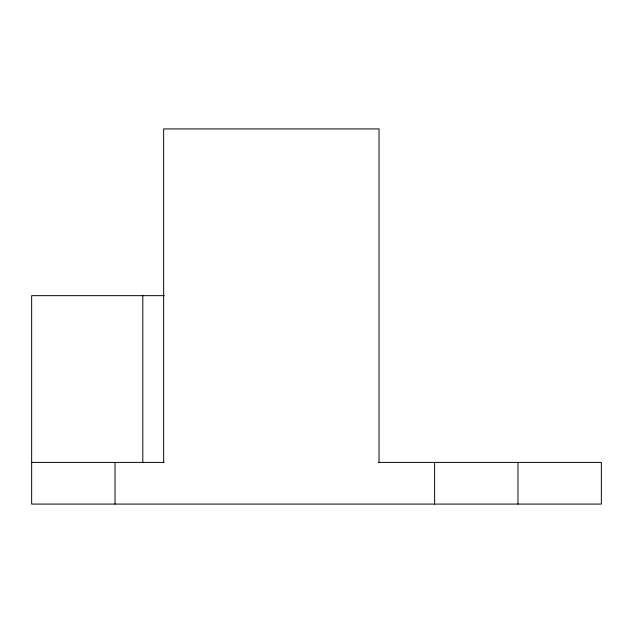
<?xml version="1.0" encoding="UTF-8"?>
<svg xmlns="http://www.w3.org/2000/svg" width="633" height="633" viewBox="0 0 633 633"><rect width="100%" height="100%" fill="white"/><g stroke="black" fill="none" stroke-linecap="round" stroke-linejoin="round"><path stroke-width="0.95" d="M164.145 295.658L31.65 295.658L31.65 504.082L601.35 504.082L601.35 462.399L378.384 462.399M31.65 462.399L164.145 462.399M517.976 462.399L517.976 504.082M434.61 462.399L434.61 504.082M379.025 462.399L379.025 128.918L163.654 128.918L163.654 462.399M142.813 295.658L142.813 462.399M115.024 462.399L115.024 504.082"/></g></svg>
